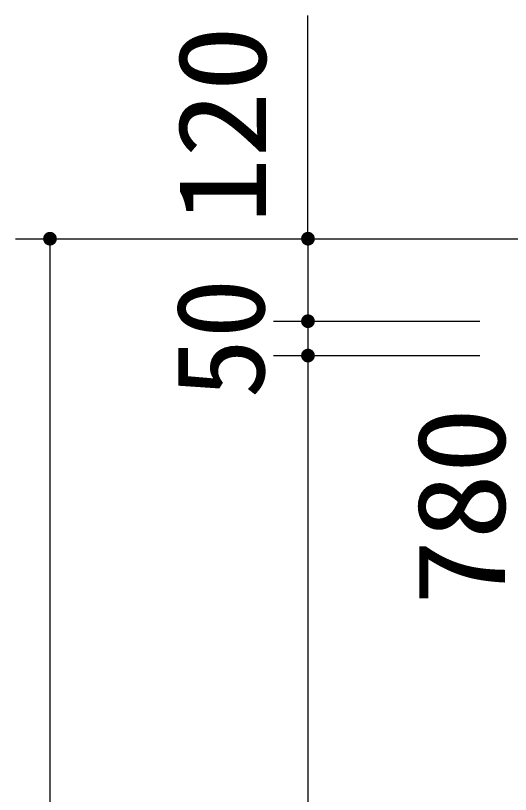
# Model space of a CAD drawing. Units: millimetres, scale not verified. Extents: x -14850 to 14850, y -10500 to 10500.
# Drawn here: x -11492 to -10773, y -3653 to -2520 of the extents above; entities that cross this region are included whole.
import ezdxf
from ezdxf.enums import TextEntityAlignment as Align

# ---------------------------------------------------------------- set-up
doc = ezdxf.new("R2010")
doc.units = ezdxf.units.MM
doc.header["$LTSCALE"] = 50
doc.layers.add('0-4_製作', color=5, linetype='Continuous', lineweight=25)
doc.styles.add('ＭＳ ゴシック', font='')
doc.styles.get('ＭＳ ゴシック').set_extended_font_data('MS Gothic')

msp = doc.modelspace()

# ---------------------------------------------------------------- linework, layer by layer
at = {"layer": '0-4_製作', "color": 2}
for p, q in [((-11067.08, -2844.75), (-11067.08, -2520.18)), ((-11492.08, -2844.75), (-10362.36, -2844.75)), ((-11442.08, -2844.75), (-11442.08, -5424.75)), ((-11067.08, -2844.75), (-11067.08, -2964.75)), ((-11117.08, -2964.75), (-10817.08, -2964.75)), ((-11067.08, -2964.75), (-11067.08, -3014.75)), ((-11117.08, -3014.75), (-10817.08, -3014.75)), ((-11117.08, -3014.75), (-10817.08, -3014.75)), ((-11067.08, -3014.75), (-11067.08, -5124.76))]:
    msp.add_line(p, q, dxfattribs=at)
at = {"layer": '0-4_製作'}
for points in [[(-11451.9, -2842.88), (-11442.08, -2844.75), (-11452.06, -2844.13)], [(-11451.59, -2841.66), (-11442.08, -2844.75), (-11451.9, -2842.88)], [(-11451.12, -2840.5), (-11442.08, -2844.75), (-11451.59, -2841.66)], [(-11450.52, -2839.4), (-11442.08, -2844.75), (-11451.12, -2840.5)], [(-11449.78, -2838.38), (-11442.08, -2844.75), (-11450.52, -2839.4)], [(-11448.92, -2837.46), (-11442.08, -2844.75), (-11449.78, -2838.38)], [(-11447.95, -2836.66), (-11442.08, -2844.75), (-11448.92, -2837.46)], [(-11446.89, -2835.99), (-11442.08, -2844.75), (-11447.95, -2836.66)], [(-11445.76, -2835.46), (-11442.08, -2844.75), (-11446.89, -2835.99)], [(-11444.56, -2835.07), (-11442.08, -2844.75), (-11445.76, -2835.46)], [(-11443.33, -2834.83), (-11442.08, -2844.75), (-11444.56, -2835.07)], [(-11443.33, -2834.83), (-11442.08, -2834.75), (-11442.08, -2844.75)], [(-11442.08, -2834.75), (-11432.08, -2844.75), (-11442.08, -2844.75)], [(-11441.45, -2834.77), (-11432.08, -2844.75), (-11442.08, -2834.75)], [(-11440.2, -2834.93), (-11432.08, -2844.75), (-11441.45, -2834.77)], [(-11438.99, -2835.24), (-11432.08, -2844.75), (-11440.2, -2834.93)], [(-11437.82, -2835.71), (-11432.08, -2844.75), (-11438.99, -2835.24)], [(-11436.72, -2836.31), (-11432.08, -2844.75), (-11437.82, -2835.71)], [(-11435.7, -2837.05), (-11432.08, -2844.75), (-11436.72, -2836.31)], [(-11434.79, -2837.91), (-11432.08, -2844.75), (-11435.7, -2837.05)], [(-11433.99, -2838.88), (-11432.08, -2844.75), (-11434.79, -2837.91)], [(-11433.31, -2839.94), (-11432.08, -2844.75), (-11433.99, -2838.88)], [(-11432.78, -2841.07), (-11432.08, -2844.75), (-11433.31, -2839.94)], [(-11432.78, -2841.07), (-11432.15, -2843.5), (-11432.08, -2844.75)], [(-11432.39, -2842.27), (-11432.15, -2843.5), (-11432.78, -2841.07)], [(-11076.9, -2842.88), (-11067.08, -2844.75), (-11077.06, -2844.13)], [(-11076.59, -2841.66), (-11067.08, -2844.75), (-11076.9, -2842.88)], [(-11076.12, -2840.5), (-11067.08, -2844.75), (-11076.59, -2841.66)], [(-11075.52, -2839.4), (-11067.08, -2844.75), (-11076.12, -2840.5)], [(-11074.78, -2838.38), (-11067.08, -2844.75), (-11075.52, -2839.4)], [(-11073.92, -2837.46), (-11067.08, -2844.75), (-11074.78, -2838.38)], [(-11072.95, -2836.66), (-11067.08, -2844.75), (-11073.92, -2837.46)], [(-11071.89, -2835.99), (-11067.08, -2844.75), (-11072.95, -2836.66)], [(-11070.76, -2835.46), (-11067.08, -2844.75), (-11071.89, -2835.99)], [(-11069.56, -2835.07), (-11067.08, -2844.75), (-11070.76, -2835.46)], [(-11068.33, -2834.83), (-11067.08, -2844.75), (-11069.56, -2835.07)], [(-11068.33, -2834.83), (-11067.08, -2834.75), (-11067.08, -2844.75)], [(-11067.08, -2834.75), (-11057.08, -2844.75), (-11067.08, -2844.75)], [(-11066.45, -2834.77), (-11057.08, -2844.75), (-11067.08, -2834.75)], [(-11065.2, -2834.93), (-11057.08, -2844.75), (-11066.45, -2834.77)], [(-11063.99, -2835.24), (-11057.08, -2844.75), (-11065.2, -2834.93)], [(-11062.82, -2835.71), (-11057.08, -2844.75), (-11063.99, -2835.24)], [(-11061.72, -2836.31), (-11057.08, -2844.75), (-11062.82, -2835.71)], [(-11060.7, -2837.05), (-11057.08, -2844.75), (-11061.72, -2836.31)], [(-11059.79, -2837.91), (-11057.08, -2844.75), (-11060.7, -2837.05)], [(-11058.99, -2838.88), (-11057.08, -2844.75), (-11059.79, -2837.91)], [(-11058.31, -2839.94), (-11057.08, -2844.75), (-11058.99, -2838.88)], [(-11058.31, -2839.94), (-11057.15, -2843.5), (-11057.08, -2844.75)], [(-11057.78, -2841.07), (-11057.15, -2843.5), (-11058.31, -2839.94)], [(-11057.78, -2841.07), (-11057.39, -2842.27), (-11057.15, -2843.5)], [(-11452.06, -2844.13), (-11442.08, -2844.75), (-11452.08, -2844.75)], [(-11452.08, -2844.75), (-11451.37, -2848.44), (-11452, -2846.01)], [(-11452.08, -2844.75), (-11450.84, -2849.57), (-11451.37, -2848.44)], [(-11442.08, -2844.75), (-11450.84, -2849.57), (-11452.08, -2844.75)], [(-11452, -2846.01), (-11451.37, -2848.44), (-11451.76, -2847.24)], [(-11442.08, -2844.75), (-11450.17, -2850.63), (-11450.84, -2849.57)], [(-11442.08, -2844.75), (-11449.36, -2851.6), (-11450.17, -2850.63)], [(-11442.08, -2844.75), (-11448.45, -2852.46), (-11449.36, -2851.6)], [(-11442.08, -2844.75), (-11447.43, -2853.2), (-11448.45, -2852.46)], [(-11442.08, -2844.75), (-11446.33, -2853.8), (-11447.43, -2853.2)], [(-11442.08, -2844.75), (-11445.17, -2854.26), (-11446.33, -2853.8)], [(-11442.08, -2844.75), (-11443.95, -2854.58), (-11445.17, -2854.26)], [(-11442.08, -2844.75), (-11442.7, -2854.73), (-11443.95, -2854.58)], [(-11442.08, -2844.75), (-11442.08, -2854.75), (-11442.7, -2854.73)], [(-11442.08, -2844.75), (-11440.82, -2854.67), (-11442.08, -2854.75)], [(-11442.08, -2844.75), (-11439.59, -2854.44), (-11440.82, -2854.67)], [(-11432.08, -2844.75), (-11439.59, -2854.44), (-11442.08, -2844.75)], [(-11432.08, -2844.75), (-11438.39, -2854.05), (-11439.59, -2854.44)], [(-11432.08, -2844.75), (-11437.26, -2853.52), (-11438.39, -2854.05)], [(-11432.08, -2844.75), (-11436.2, -2852.84), (-11437.26, -2853.52)], [(-11432.08, -2844.75), (-11435.23, -2852.04), (-11436.2, -2852.84)], [(-11432.08, -2844.75), (-11434.37, -2851.13), (-11435.23, -2852.04)], [(-11432.08, -2844.75), (-11433.63, -2850.11), (-11434.37, -2851.13)], [(-11432.08, -2844.75), (-11433.03, -2849.01), (-11433.63, -2850.11)], [(-11432.08, -2844.75), (-11432.56, -2847.84), (-11433.03, -2849.01)], [(-11432.08, -2844.75), (-11432.25, -2846.63), (-11432.56, -2847.84)], [(-11432.08, -2844.75), (-11432.09, -2845.38), (-11432.25, -2846.63)], [(-11077.06, -2844.13), (-11067.08, -2844.75), (-11077.08, -2844.75)], [(-11077.08, -2844.75), (-11075.84, -2849.57), (-11077, -2846.01)], [(-11077.08, -2844.75), (-11075.17, -2850.63), (-11075.84, -2849.57)], [(-11067.08, -2844.75), (-11075.17, -2850.63), (-11077.08, -2844.75)], [(-11077, -2846.01), (-11076.37, -2848.44), (-11076.76, -2847.24)], [(-11077, -2846.01), (-11075.84, -2849.57), (-11076.37, -2848.44)], [(-11067.08, -2844.75), (-11074.36, -2851.6), (-11075.17, -2850.63)], [(-11067.08, -2844.75), (-11073.45, -2852.46), (-11074.36, -2851.6)], [(-11067.08, -2844.75), (-11072.43, -2853.2), (-11073.45, -2852.46)], [(-11067.08, -2844.75), (-11071.33, -2853.8), (-11072.43, -2853.2)], [(-11067.08, -2844.75), (-11070.17, -2854.26), (-11071.33, -2853.8)], [(-11067.08, -2844.75), (-11068.95, -2854.58), (-11070.17, -2854.26)], [(-11067.08, -2844.75), (-11067.7, -2854.73), (-11068.95, -2854.58)], [(-11067.08, -2844.75), (-11067.08, -2854.75), (-11067.7, -2854.73)], [(-11067.08, -2844.75), (-11065.82, -2854.67), (-11067.08, -2854.75)], [(-11067.08, -2844.75), (-11064.59, -2854.44), (-11065.82, -2854.67)], [(-11067.08, -2844.75), (-11063.39, -2854.05), (-11064.59, -2854.44)], [(-11057.08, -2844.75), (-11063.39, -2854.05), (-11067.08, -2844.75)], [(-11057.08, -2844.75), (-11062.26, -2853.52), (-11063.39, -2854.05)], [(-11057.08, -2844.75), (-11061.2, -2852.84), (-11062.26, -2853.52)], [(-11057.08, -2844.75), (-11060.23, -2852.04), (-11061.2, -2852.84)], [(-11057.08, -2844.75), (-11059.37, -2851.13), (-11060.23, -2852.04)], [(-11057.08, -2844.75), (-11058.63, -2850.11), (-11059.37, -2851.13)], [(-11057.08, -2844.75), (-11058.03, -2849.01), (-11058.63, -2850.11)], [(-11057.08, -2844.75), (-11057.56, -2847.84), (-11058.03, -2849.01)], [(-11057.08, -2844.75), (-11057.25, -2846.63), (-11057.56, -2847.84)], [(-11057.08, -2844.75), (-11057.09, -2845.38), (-11057.25, -2846.63)], [(-11072.95, -2956.66), (-11067.08, -2964.75), (-11073.92, -2957.46)], [(-11071.89, -2955.99), (-11067.08, -2964.75), (-11072.95, -2956.66)], [(-11070.76, -2955.46), (-11067.08, -2964.75), (-11071.89, -2955.99)], [(-11069.56, -2955.07), (-11067.08, -2964.75), (-11070.76, -2955.46)], [(-11069.56, -2955.07), (-11067.08, -2954.75), (-11067.08, -2964.75)], [(-11068.33, -2954.83), (-11067.08, -2954.75), (-11069.56, -2955.07)], [(-11067.08, -2954.75), (-11057.08, -2964.75), (-11067.08, -2964.75)], [(-11066.45, -2954.77), (-11057.08, -2964.75), (-11067.08, -2954.75)], [(-11065.2, -2954.93), (-11057.08, -2964.75), (-11066.45, -2954.77)], [(-11063.99, -2955.24), (-11057.08, -2964.75), (-11065.2, -2954.93)], [(-11062.82, -2955.71), (-11057.08, -2964.75), (-11063.99, -2955.24)], [(-11061.72, -2956.31), (-11057.08, -2964.75), (-11062.82, -2955.71)], [(-11060.7, -2957.05), (-11057.08, -2964.75), (-11061.72, -2956.31)], [(-11077.06, -2964.13), (-11067.08, -2964.75), (-11077.08, -2964.75)], [(-11077.08, -2964.75), (-11075.84, -2969.57), (-11077, -2966.01)], [(-11077.08, -2964.75), (-11075.17, -2970.63), (-11075.84, -2969.57)], [(-11067.08, -2964.75), (-11075.17, -2970.63), (-11077.08, -2964.75)], [(-11076.9, -2962.88), (-11067.08, -2964.75), (-11077.06, -2964.13)], [(-11077, -2966.01), (-11076.37, -2968.44), (-11076.76, -2967.24)], [(-11077, -2966.01), (-11075.84, -2969.57), (-11076.37, -2968.44)], [(-11076.59, -2961.66), (-11067.08, -2964.75), (-11076.9, -2962.88)], [(-11076.12, -2960.5), (-11067.08, -2964.75), (-11076.59, -2961.66)], [(-11075.52, -2959.4), (-11067.08, -2964.75), (-11076.12, -2960.5)], [(-11074.78, -2958.38), (-11067.08, -2964.75), (-11075.52, -2959.4)], [(-11067.08, -2964.75), (-11074.36, -2971.6), (-11075.17, -2970.63)], [(-11073.92, -2957.46), (-11067.08, -2964.75), (-11074.78, -2958.38)], [(-11067.08, -2964.75), (-11073.45, -2972.46), (-11074.36, -2971.6)], [(-11067.08, -2964.75), (-11072.43, -2973.2), (-11073.45, -2972.46)], [(-11067.08, -2964.75), (-11071.33, -2973.8), (-11072.43, -2973.2)], [(-11067.08, -2964.75), (-11070.17, -2974.26), (-11071.33, -2973.8)], [(-11067.08, -2964.75), (-11068.95, -2974.58), (-11070.17, -2974.26)], [(-11067.08, -2964.75), (-11067.7, -2974.73), (-11068.95, -2974.58)], [(-11067.08, -2964.75), (-11067.08, -2974.75), (-11067.7, -2974.73)], [(-11067.08, -2964.75), (-11065.82, -2974.68), (-11067.08, -2974.75)], [(-11067.08, -2964.75), (-11064.59, -2974.44), (-11065.82, -2974.68)], [(-11067.08, -2964.75), (-11063.39, -2974.05), (-11064.59, -2974.44)], [(-11057.08, -2964.75), (-11063.39, -2974.05), (-11067.08, -2964.75)], [(-11057.08, -2964.75), (-11062.26, -2973.52), (-11063.39, -2974.05)], [(-11057.08, -2964.75), (-11061.2, -2972.84), (-11062.26, -2973.52)], [(-11057.08, -2964.75), (-11060.23, -2972.04), (-11061.2, -2972.84)], [(-11059.79, -2957.91), (-11057.08, -2964.75), (-11060.7, -2957.05)], [(-11057.08, -2964.75), (-11059.37, -2971.13), (-11060.23, -2972.04)], [(-11058.99, -2958.88), (-11057.08, -2964.75), (-11059.79, -2957.91)], [(-11057.08, -2964.75), (-11058.63, -2970.11), (-11059.37, -2971.13)], [(-11058.31, -2959.94), (-11057.08, -2964.75), (-11058.99, -2958.88)], [(-11057.08, -2964.75), (-11058.03, -2969.01), (-11058.63, -2970.11)], [(-11058.31, -2959.94), (-11057.15, -2963.5), (-11057.08, -2964.75)], [(-11057.78, -2961.07), (-11057.15, -2963.5), (-11058.31, -2959.94)], [(-11057.08, -2964.75), (-11057.56, -2967.84), (-11058.03, -2969.01)], [(-11057.78, -2961.07), (-11057.39, -2962.27), (-11057.15, -2963.5)], [(-11057.08, -2964.75), (-11057.25, -2966.63), (-11057.56, -2967.84)], [(-11057.08, -2964.75), (-11057.09, -2965.38), (-11057.25, -2966.63)], [(-11076.9, -3012.88), (-11067.08, -3014.75), (-11077.06, -3014.13)], [(-11076.9, -3012.88), (-11067.08, -3014.75), (-11077.06, -3014.13)], [(-11076.59, -3011.66), (-11067.08, -3014.75), (-11076.9, -3012.88)], [(-11076.59, -3011.66), (-11067.08, -3014.75), (-11076.9, -3012.88)], [(-11076.12, -3010.5), (-11067.08, -3014.75), (-11076.59, -3011.66)], [(-11076.12, -3010.5), (-11067.08, -3014.75), (-11076.59, -3011.66)], [(-11075.52, -3009.4), (-11067.08, -3014.75), (-11076.12, -3010.5)], [(-11075.52, -3009.4), (-11067.08, -3014.75), (-11076.12, -3010.5)], [(-11074.78, -3008.38), (-11067.08, -3014.75), (-11075.52, -3009.4)], [(-11074.78, -3008.38), (-11067.08, -3014.75), (-11075.52, -3009.4)], [(-11073.92, -3007.46), (-11067.08, -3014.75), (-11074.78, -3008.38)], [(-11073.92, -3007.46), (-11067.08, -3014.75), (-11074.78, -3008.38)], [(-11072.95, -3006.66), (-11067.08, -3014.75), (-11073.92, -3007.46)], [(-11072.95, -3006.66), (-11067.08, -3014.75), (-11073.92, -3007.46)], [(-11071.89, -3005.99), (-11067.08, -3014.75), (-11072.95, -3006.66)], [(-11071.89, -3005.99), (-11067.08, -3014.75), (-11072.95, -3006.66)], [(-11070.76, -3005.46), (-11067.08, -3014.75), (-11071.89, -3005.99)], [(-11070.76, -3005.46), (-11067.08, -3014.75), (-11071.89, -3005.99)], [(-11069.56, -3005.07), (-11067.08, -3014.75), (-11070.76, -3005.46)], [(-11069.56, -3005.07), (-11067.08, -3014.75), (-11070.76, -3005.46)], [(-11069.56, -3005.07), (-11067.08, -3004.75), (-11067.08, -3014.75)], [(-11068.33, -3004.83), (-11067.08, -3004.75), (-11069.56, -3005.07)], [(-11069.56, -3005.07), (-11067.08, -3004.75), (-11067.08, -3014.75)], [(-11068.33, -3004.83), (-11067.08, -3004.75), (-11069.56, -3005.07)], [(-11067.08, -3004.75), (-11057.08, -3014.75), (-11067.08, -3014.75)], [(-11066.45, -3004.77), (-11057.08, -3014.75), (-11067.08, -3004.75)], [(-11067.08, -3004.75), (-11057.08, -3014.75), (-11067.08, -3014.75)], [(-11066.45, -3004.77), (-11057.08, -3014.75), (-11067.08, -3004.75)], [(-11065.2, -3004.93), (-11057.08, -3014.75), (-11066.45, -3004.77)], [(-11065.2, -3004.93), (-11057.08, -3014.75), (-11066.45, -3004.77)], [(-11063.99, -3005.24), (-11057.08, -3014.75), (-11065.2, -3004.93)], [(-11063.99, -3005.24), (-11057.08, -3014.75), (-11065.2, -3004.93)], [(-11062.82, -3005.71), (-11057.08, -3014.75), (-11063.99, -3005.24)], [(-11062.82, -3005.71), (-11057.08, -3014.75), (-11063.99, -3005.24)], [(-11061.72, -3006.31), (-11057.08, -3014.75), (-11062.82, -3005.71)], [(-11061.72, -3006.31), (-11057.08, -3014.75), (-11062.82, -3005.71)], [(-11060.7, -3007.05), (-11057.08, -3014.75), (-11061.72, -3006.31)], [(-11060.7, -3007.05), (-11057.08, -3014.75), (-11061.72, -3006.31)], [(-11059.79, -3007.91), (-11057.08, -3014.75), (-11060.7, -3007.05)], [(-11059.79, -3007.91), (-11057.08, -3014.75), (-11060.7, -3007.05)], [(-11058.99, -3008.88), (-11057.08, -3014.75), (-11059.79, -3007.91)], [(-11058.99, -3008.88), (-11057.08, -3014.75), (-11059.79, -3007.91)], [(-11058.31, -3009.94), (-11057.08, -3014.75), (-11058.99, -3008.88)], [(-11058.31, -3009.94), (-11057.08, -3014.75), (-11058.99, -3008.88)], [(-11058.31, -3009.94), (-11057.15, -3013.5), (-11057.08, -3014.75)], [(-11057.78, -3011.07), (-11057.15, -3013.5), (-11058.31, -3009.94)], [(-11058.31, -3009.94), (-11057.15, -3013.5), (-11057.08, -3014.75)], [(-11057.78, -3011.07), (-11057.15, -3013.5), (-11058.31, -3009.94)], [(-11057.78, -3011.07), (-11057.39, -3012.27), (-11057.15, -3013.5)], [(-11057.78, -3011.07), (-11057.39, -3012.27), (-11057.15, -3013.5)], [(-11077.06, -3014.13), (-11067.08, -3014.75), (-11077.08, -3014.75)], [(-11077.06, -3014.13), (-11067.08, -3014.75), (-11077.08, -3014.75)], [(-11077.08, -3014.75), (-11075.84, -3019.57), (-11077, -3016.01)], [(-11077.08, -3014.75), (-11075.17, -3020.63), (-11075.84, -3019.57)], [(-11067.08, -3014.75), (-11075.17, -3020.63), (-11077.08, -3014.75)], [(-11077.08, -3014.75), (-11075.84, -3019.57), (-11077, -3016.01)], [(-11077.08, -3014.75), (-11075.17, -3020.63), (-11075.84, -3019.57)], [(-11067.08, -3014.75), (-11075.17, -3020.63), (-11077.08, -3014.75)], [(-11077, -3016.01), (-11076.37, -3018.43), (-11076.76, -3017.24)], [(-11077, -3016.01), (-11075.84, -3019.57), (-11076.37, -3018.43)], [(-11077, -3016.01), (-11076.37, -3018.43), (-11076.76, -3017.24)], [(-11077, -3016.01), (-11075.84, -3019.57), (-11076.37, -3018.43)], [(-11067.08, -3014.75), (-11074.36, -3021.6), (-11075.17, -3020.63)], [(-11067.08, -3014.75), (-11074.36, -3021.6), (-11075.17, -3020.63)], [(-11067.08, -3014.75), (-11073.45, -3022.46), (-11074.36, -3021.6)], [(-11067.08, -3014.75), (-11073.45, -3022.46), (-11074.36, -3021.6)], [(-11067.08, -3014.75), (-11072.43, -3023.2), (-11073.45, -3022.46)], [(-11067.08, -3014.75), (-11072.43, -3023.2), (-11073.45, -3022.46)], [(-11067.08, -3014.75), (-11071.33, -3023.8), (-11072.43, -3023.2)], [(-11067.08, -3014.75), (-11071.33, -3023.8), (-11072.43, -3023.2)], [(-11067.08, -3014.75), (-11070.17, -3024.26), (-11071.33, -3023.8)], [(-11067.08, -3014.75), (-11070.17, -3024.26), (-11071.33, -3023.8)], [(-11067.08, -3014.75), (-11068.95, -3024.58), (-11070.17, -3024.26)], [(-11067.08, -3014.75), (-11068.95, -3024.58), (-11070.17, -3024.26)], [(-11067.08, -3014.75), (-11067.7, -3024.73), (-11068.95, -3024.58)], [(-11067.08, -3014.75), (-11067.7, -3024.73), (-11068.95, -3024.58)], [(-11067.08, -3014.75), (-11067.08, -3024.75), (-11067.7, -3024.73)], [(-11067.08, -3014.75), (-11067.08, -3024.75), (-11067.7, -3024.73)], [(-11067.08, -3014.75), (-11065.82, -3024.67), (-11067.08, -3024.75)], [(-11067.08, -3014.75), (-11064.59, -3024.44), (-11065.82, -3024.67)], [(-11067.08, -3014.75), (-11063.39, -3024.05), (-11064.59, -3024.44)], [(-11057.08, -3014.75), (-11063.39, -3024.05), (-11067.08, -3014.75)], [(-11067.08, -3014.75), (-11065.82, -3024.67), (-11067.08, -3024.75)], [(-11067.08, -3014.75), (-11064.59, -3024.44), (-11065.82, -3024.67)], [(-11067.08, -3014.75), (-11063.39, -3024.05), (-11064.59, -3024.44)], [(-11057.08, -3014.75), (-11063.39, -3024.05), (-11067.08, -3014.75)], [(-11057.08, -3014.75), (-11062.26, -3023.52), (-11063.39, -3024.05)], [(-11057.08, -3014.75), (-11062.26, -3023.52), (-11063.39, -3024.05)], [(-11057.08, -3014.75), (-11061.2, -3022.84), (-11062.26, -3023.52)], [(-11057.08, -3014.75), (-11061.2, -3022.84), (-11062.26, -3023.52)], [(-11057.08, -3014.75), (-11060.23, -3022.04), (-11061.2, -3022.84)], [(-11057.08, -3014.75), (-11060.23, -3022.04), (-11061.2, -3022.84)], [(-11057.08, -3014.75), (-11059.37, -3021.13), (-11060.23, -3022.04)], [(-11057.08, -3014.75), (-11059.37, -3021.13), (-11060.23, -3022.04)], [(-11057.08, -3014.75), (-11058.63, -3020.11), (-11059.37, -3021.13)], [(-11057.08, -3014.75), (-11058.63, -3020.11), (-11059.37, -3021.13)], [(-11057.08, -3014.75), (-11058.03, -3019.01), (-11058.63, -3020.11)], [(-11057.08, -3014.75), (-11058.03, -3019.01), (-11058.63, -3020.11)], [(-11057.08, -3014.75), (-11057.56, -3017.84), (-11058.03, -3019.01)], [(-11057.08, -3014.75), (-11057.56, -3017.84), (-11058.03, -3019.01)], [(-11057.08, -3014.75), (-11057.25, -3016.63), (-11057.56, -3017.84)], [(-11057.08, -3014.75), (-11057.25, -3016.63), (-11057.56, -3017.84)], [(-11057.08, -3014.75), (-11057.09, -3015.38), (-11057.25, -3016.63)], [(-11057.08, -3014.75), (-11057.09, -3015.38), (-11057.25, -3016.63)]]:
    msp.add_solid(points, dxfattribs=at)

# ---------------------------------------------------------------- texts
at = {"layer": '0-4_製作', "color": 4, "style": 'ＭＳ ゴシック', "width": 1.1}
for s, p in [('120', (-11089.71, -2823.09)), ('780', (-10742.08, -3378.5))]:
    msp.add_text(s, height=128.4, rotation=90, dxfattribs=at).set_placement(p, align=Align.BOTTOM_LEFT)
at = {"layer": '0-4_製作', "color": 4, "style": 'ＭＳ ゴシック'}
msp.add_text('50', height=128.4, rotation=90, dxfattribs=at).set_placement((-11092.08, -3077.25), align=Align.BOTTOM_LEFT)

doc.saveas('drawing.dxf')
